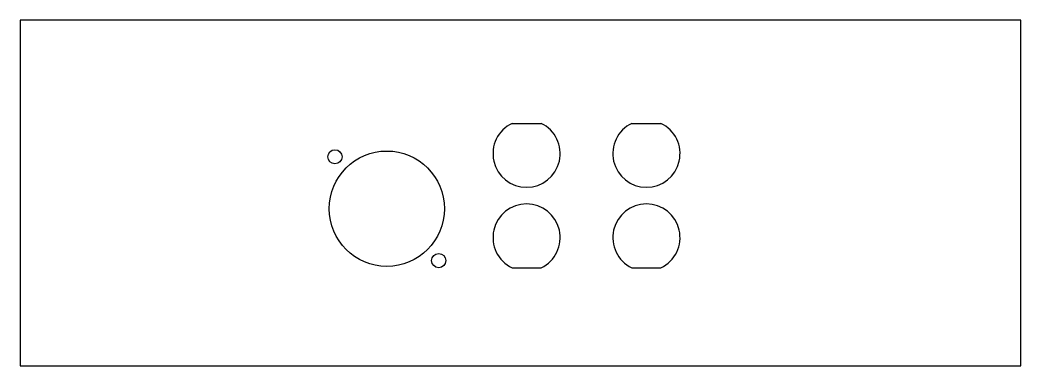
# Model space of a CAD drawing. Header units: millimetres. Extents: x 0 to 191, y 0 to 66.
import ezdxf

# ---------------------------------------------------------------- set-up
doc = ezdxf.new("R2010")
doc.units = ezdxf.units.MM
doc.layers.add('Sketch', color=7, linetype='CONTINUOUS')

msp = doc.modelspace()

# ---------------------------------------------------------------- linework, layer by layer
at = {"layer": 'Sketch'}
for p, q in [((191.01, 65.99), (0, 65.99)), ((0, 65.99), (0, 0)), ((191.01, 0), (191.01, 65.99)), ((93.89, 46.2813), (99.45, 46.2813)), ((116.75, 46.2813), (122.31, 46.2813)), ((93.89, 18.7187), (99.45, 18.7187)), ((116.75, 18.7187), (122.31, 18.7187)), ((0, 0), (191.01, 0))]:
    msp.add_line(p, q, dxfattribs=at)
for centre, radius in [((60.1, 39.9), 1.35), ((70, 30), 11), ((79.9, 20.1), 1.35)]:
    msp.add_circle(centre, radius, dxfattribs=at)
for centre, start, end in [((96.67, 40.5), 115.681, 64.3191), ((119.53, 40.5), 115.681, 64.3191), ((96.67, 24.5), -64.3191, -115.681), ((119.53, 24.5), -64.3191, -115.681)]:
    msp.add_arc(centre, 6.415, start, end, dxfattribs=at)

doc.saveas('drawing.dxf')
